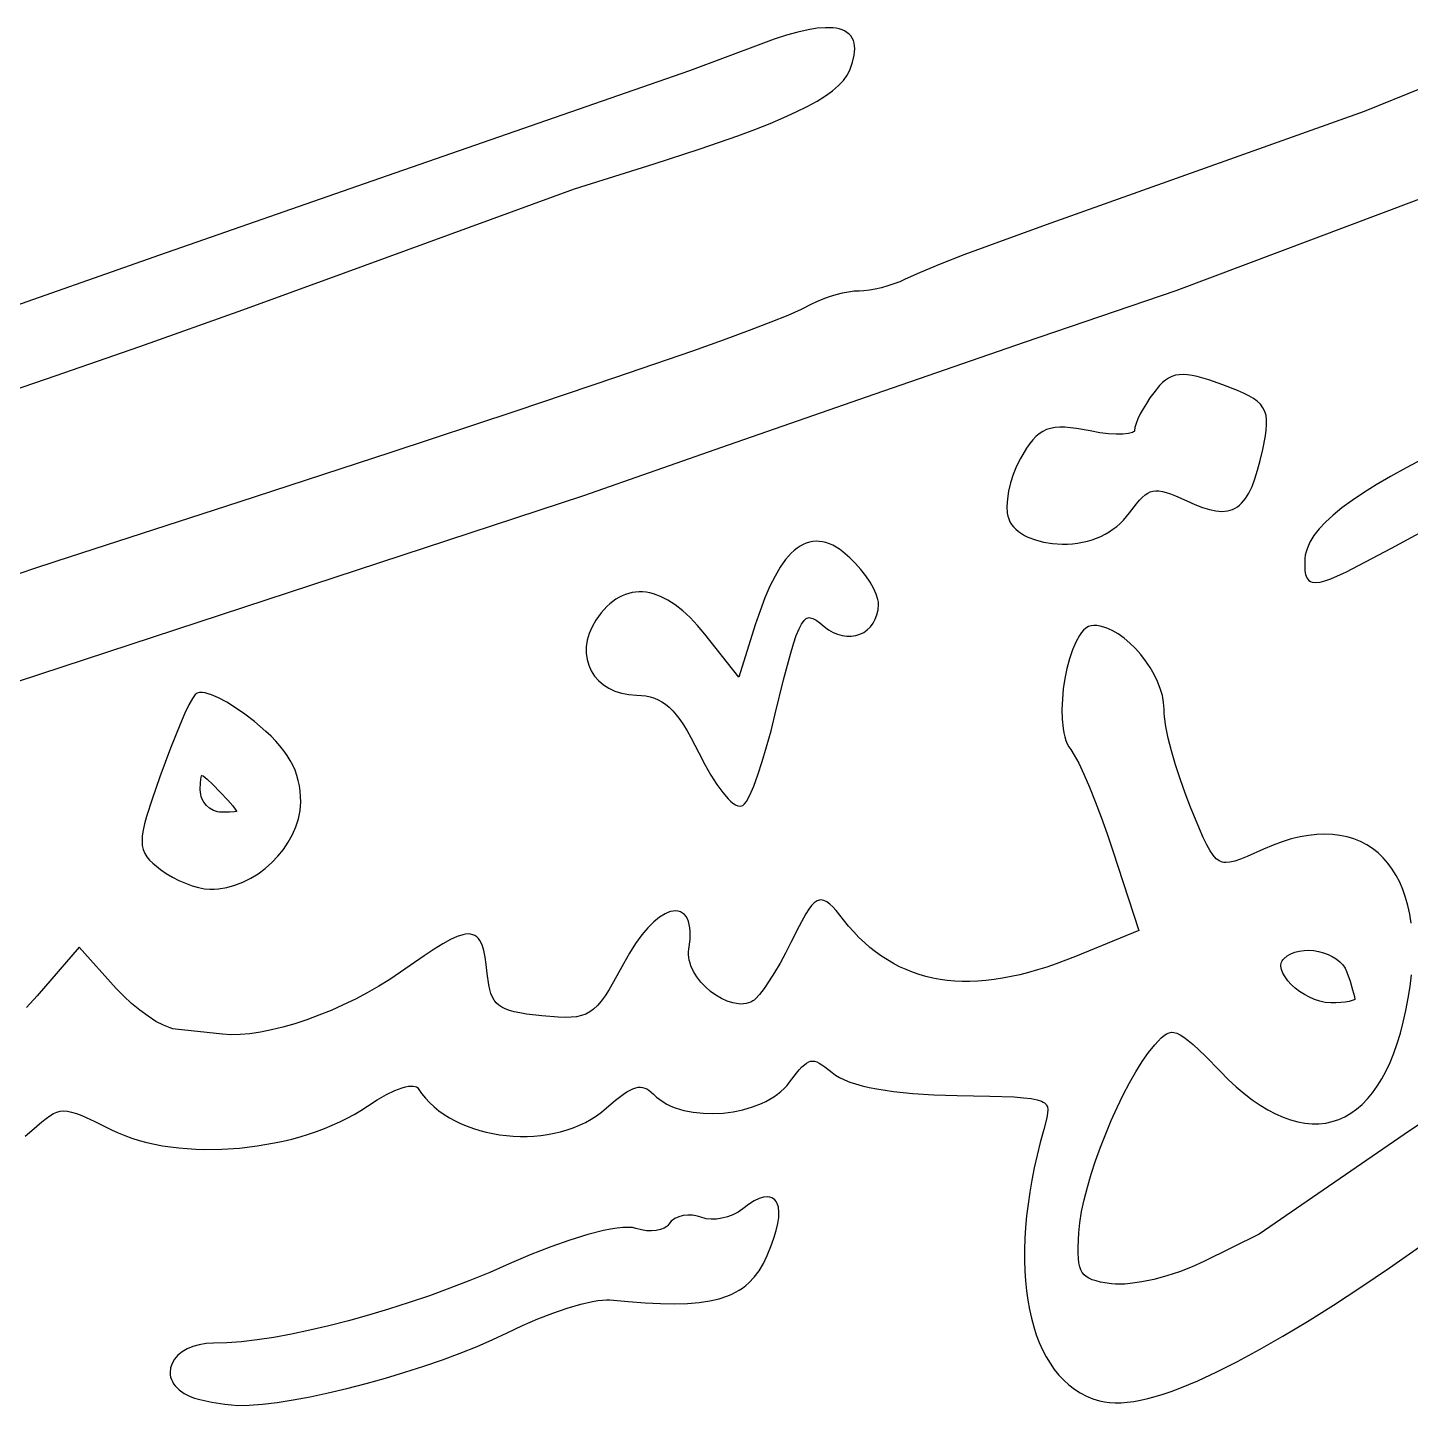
# Model space of a CAD drawing. Extents: x -592 to 638, y 287 to 852.
# Drawn here: x -205.2 to -154.2, y 503.6 to 554.4 of the extents above; entities that cross this region are included whole.
import ezdxf

# ---------------------------------------------------------------- set-up
doc = ezdxf.new("R2010")
doc.units = 0
doc.layers.add('COUCHE_1', color=18, linetype='CONTINUOUS')

msp = doc.modelspace()

# ---------------------------------------------------------------- linework, layer by layer
at = {"layer": 'COUCHE_1'}
for points in [[(-207.179, 540.571), (-204.54, 541.467), (-201.098, 542.669), (-197.299, 544.021), (-193.588, 545.364), (-185.062, 548.483), (-182.135, 549.403), (-180.465, 549.943), (-179.724, 550.196), (-179.043, 550.437), (-178.421, 550.669), (-177.856, 550.893), (-177.345, 551.108), (-176.887, 551.316), (-176.481, 551.518), (-176.123, 551.715), (-175.813, 551.908), (-175.549, 552.098), (-175.327, 552.287), (-175.148, 552.475), (-175.01, 552.666), (-174.912, 552.857), (-174.81, 553.146), (-174.749, 553.405), (-174.734, 553.527), (-174.729, 553.642), (-174.735, 553.75), (-174.753, 553.852), (-174.782, 553.947), (-174.824, 554.036), (-174.877, 554.116), (-174.942, 554.187), (-175.018, 554.249), (-175.104, 554.3), (-175.199, 554.343), (-175.303, 554.375), (-175.416, 554.4), (-175.539, 554.415), (-175.806, 554.422), (-176.111, 554.398), (-176.453, 554.343), (-176.832, 554.257), (-177.248, 554.141), (-177.703, 553.995), (-178.194, 553.818), (-180.822, 552.832), (-192.543, 548.76), (-200.375, 546.033), (-206.821, 543.775)], [(-207.313, 529.762), (-184.718, 537.168), (-179.388, 539.04), (-173.982, 540.923), (-168.466, 542.821), (-162.87, 544.73), (-142.614, 552.356)], [(-153.815, 552.192), (-155.947, 551.328), (-167.67, 547.148), (-169.802, 546.379), (-170.704, 546.043), (-171.583, 545.699), (-172.338, 545.386), (-172.868, 545.146), (-173.069, 545.055), (-173.285, 544.972), (-173.513, 544.896), (-173.745, 544.831), (-173.973, 544.778), (-174.191, 544.738), (-174.39, 544.715), (-174.567, 544.708), (-174.753, 544.7), (-174.967, 544.672), (-175.196, 544.627), (-175.434, 544.566), (-175.675, 544.492), (-175.913, 544.406), (-176.139, 544.31), (-176.345, 544.208), (-176.703, 544.03), (-177.194, 543.814), (-177.83, 543.557), (-178.621, 543.254), (-179.579, 542.902), (-180.714, 542.498), (-183.557, 541.516), (-187.237, 540.28), (-191.84, 538.76), (-197.452, 536.927), (-204.161, 534.752), (-205.098, 534.44), (-206.23, 534.049)], [(-153.762, 538.518), (-154.394, 538.185), (-154.971, 537.866), (-155.494, 537.56), (-155.967, 537.267), (-156.388, 536.984), (-156.761, 536.712), (-157.087, 536.448), (-157.366, 536.191), (-157.601, 535.941), (-157.792, 535.694), (-157.94, 535.452), (-157.999, 535.33), (-158.047, 535.209), (-158.085, 535.089), (-158.112, 534.968), (-158.129, 534.848), (-158.136, 534.729), (-158.136, 534.55), (-158.126, 534.393), (-158.102, 534.255), (-158.055, 534.134), (-157.979, 534.041), (-157.921, 534.002), (-157.856, 533.976), (-157.725, 533.959), (-157.569, 533.976), (-157.387, 534.024), (-157.172, 534.101), (-156.919, 534.209), (-156.623, 534.348), (-155.887, 534.723), (-154.933, 535.232), (-153.026, 536.265)], [(-154.208, 521.394), (-154.26, 521.729), (-154.329, 522.049), (-154.413, 522.352), (-154.514, 522.638), (-154.629, 522.908), (-154.76, 523.161), (-154.906, 523.396), (-155.067, 523.612), (-155.241, 523.81), (-155.43, 523.989), (-155.633, 524.149), (-155.849, 524.288), (-156.077, 524.407), (-156.318, 524.505), (-156.571, 524.582), (-156.835, 524.638), (-157.109, 524.671), (-157.394, 524.683), (-157.69, 524.672), (-157.994, 524.639), (-158.308, 524.583), (-158.632, 524.505), (-158.963, 524.403), (-159.304, 524.277), (-159.651, 524.129), (-160.256, 523.858), (-160.5, 523.76), (-160.712, 523.688), (-160.892, 523.646), (-161.047, 523.634), (-161.112, 523.639), (-161.174, 523.651), (-161.232, 523.671), (-161.288, 523.698), (-161.343, 523.734), (-161.397, 523.778), (-161.51, 523.904), (-161.625, 524.073), (-161.746, 524.291), (-161.875, 524.56), (-162.016, 524.88), (-162.349, 525.683), (-162.549, 526.196), (-162.734, 526.721), (-162.902, 527.244), (-163.047, 527.75), (-163.165, 528.223), (-163.254, 528.648), (-163.308, 529.01), (-163.32, 529.159), (-163.323, 529.292), (-163.337, 529.537), (-163.384, 529.793), (-163.46, 530.053), (-163.563, 530.314), (-163.69, 530.573), (-163.837, 530.826), (-164.003, 531.071), (-164.185, 531.305), (-164.379, 531.524), (-164.584, 531.726), (-164.798, 531.907), (-165.017, 532.064), (-165.239, 532.193), (-165.463, 532.292), (-165.684, 532.356), (-165.797, 532.374), (-165.911, 532.382), (-166.012, 532.37), (-166.111, 532.334), (-166.202, 532.277), (-166.288, 532.203), (-166.367, 532.113), (-166.444, 532.008), (-166.581, 531.764), (-166.704, 531.475), (-166.813, 531.149), (-166.905, 530.795), (-166.981, 530.423), (-167.038, 530.04), (-167.074, 529.656), (-167.089, 529.279), (-167.08, 528.917), (-167.046, 528.582), (-167.019, 528.424), (-166.984, 528.277), (-166.942, 528.139), (-166.891, 528.013), (-166.831, 527.898), (-166.766, 527.804), (-166.632, 527.601), (-166.469, 527.295), (-166.28, 526.895), (-166.075, 526.419), (-165.858, 525.884), (-165.637, 525.304), (-165.419, 524.695), (-165.209, 524.073), (-164.25, 521.129), (-166.589, 520.172), (-166.947, 520.03), (-167.3, 519.9), (-167.645, 519.781), (-167.985, 519.675), (-168.319, 519.581), (-168.646, 519.498), (-168.967, 519.428), (-169.282, 519.369), (-169.591, 519.323), (-169.894, 519.288), (-170.19, 519.265), (-170.481, 519.254), (-170.766, 519.254), (-171.045, 519.267), (-171.319, 519.291), (-171.586, 519.328), (-171.848, 519.376), (-172.104, 519.435), (-172.355, 519.507), (-172.6, 519.59), (-172.84, 519.686), (-173.075, 519.793), (-173.304, 519.912), (-173.529, 520.042), (-173.748, 520.185), (-173.962, 520.34), (-174.171, 520.506), (-174.375, 520.685), (-174.575, 520.876), (-174.769, 521.078), (-174.959, 521.293), (-175.145, 521.522), (-175.419, 521.863), (-175.539, 521.998), (-175.651, 522.106), (-175.76, 522.188), (-175.874, 522.241), (-175.995, 522.255), (-176.114, 522.224), (-176.222, 522.152), (-176.324, 522.048), (-176.426, 521.912), (-176.533, 521.741), (-176.778, 521.292), (-177.083, 520.683), (-177.281, 520.299), (-177.484, 519.93), (-177.688, 519.583), (-177.887, 519.269), (-178.075, 518.997), (-178.244, 518.775), (-178.388, 518.615), (-178.445, 518.563), (-178.491, 518.53), (-178.569, 518.49), (-178.653, 518.458), (-178.741, 518.436), (-178.833, 518.423), (-178.928, 518.419), (-179.024, 518.423), (-179.229, 518.458), (-179.438, 518.524), (-179.648, 518.619), (-179.854, 518.74), (-180.052, 518.884), (-180.237, 519.048), (-180.406, 519.228), (-180.554, 519.421), (-180.677, 519.622), (-180.772, 519.83), (-180.806, 519.933), (-180.833, 520.036), (-180.851, 520.14), (-180.859, 520.242), (-180.858, 520.343), (-180.847, 520.447), (-180.806, 520.797), (-180.802, 521.097), (-180.814, 521.231), (-180.835, 521.352), (-180.865, 521.46), (-180.905, 521.557), (-180.954, 521.642), (-181.014, 521.715), (-181.084, 521.773), (-181.163, 521.816), (-181.248, 521.843), (-181.338, 521.853), (-181.432, 521.848), (-181.527, 521.828), (-181.624, 521.795), (-181.726, 521.749), (-181.929, 521.624), (-182.142, 521.45), (-182.362, 521.23), (-182.586, 520.964), (-182.814, 520.654), (-183.041, 520.299), (-183.266, 519.902), (-183.631, 519.232), (-183.791, 518.96), (-183.941, 518.726), (-184.085, 518.529), (-184.224, 518.365), (-184.363, 518.233), (-184.504, 518.129), (-184.652, 518.05), (-184.812, 517.991), (-184.99, 517.952), (-185.189, 517.93), (-185.414, 517.924), (-185.667, 517.932), (-186.275, 517.982), (-186.843, 518.049), (-187.079, 518.088), (-187.287, 518.132), (-187.467, 518.182), (-187.622, 518.239), (-187.753, 518.304), (-187.862, 518.378), (-187.954, 518.462), (-188.03, 518.559), (-188.095, 518.672), (-188.149, 518.803), (-188.194, 518.954), (-188.231, 519.127), (-188.287, 519.549), (-188.322, 519.87), (-188.363, 520.152), (-188.413, 520.395), (-188.477, 520.6), (-188.56, 520.765), (-188.614, 520.837), (-188.675, 520.896), (-188.745, 520.943), (-188.823, 520.976), (-188.906, 520.996), (-188.995, 521.002), (-189.088, 520.995), (-189.188, 520.976), (-189.401, 520.906), (-189.645, 520.793), (-189.925, 520.638), (-190.245, 520.441), (-190.609, 520.201), (-191.483, 519.594), (-191.877, 519.327), (-192.288, 519.072), (-192.714, 518.829), (-193.151, 518.599), (-193.596, 518.384), (-194.046, 518.184), (-194.497, 518.002), (-194.946, 517.837), (-195.389, 517.691), (-195.824, 517.566), (-196.246, 517.462), (-196.652, 517.381), (-197.039, 517.323), (-197.403, 517.291), (-197.74, 517.284), (-198.05, 517.304), (-199.789, 517.49), (-199.884, 517.506), (-199.987, 517.535), (-200.231, 517.633), (-200.504, 517.778), (-200.797, 517.965), (-201.099, 518.186), (-201.402, 518.436), (-201.695, 518.707), (-201.971, 518.995), (-203.337, 520.518), (-204.888, 518.721), (-205.278, 518.29)], [(-153.337, 514.371), (-154.466, 513.609), (-159.819, 509.935), (-161.855, 508.922), (-162.29, 508.723), (-162.75, 508.546), (-163.223, 508.392), (-163.694, 508.265), (-164.147, 508.17), (-164.57, 508.108), (-164.764, 508.091), (-164.944, 508.084), (-165.109, 508.087), (-165.257, 508.1), (-165.666, 508.167), (-165.832, 508.206), (-165.975, 508.252), (-166.095, 508.305), (-166.193, 508.365), (-166.273, 508.435), (-166.338, 508.517), (-166.391, 508.615), (-166.432, 508.733), (-166.463, 508.874), (-166.482, 509.039), (-166.491, 509.231), (-166.491, 509.45), (-166.467, 509.977), (-166.429, 510.353), (-166.362, 510.763), (-166.268, 511.203), (-166.15, 511.666), (-166.009, 512.147), (-165.848, 512.639), (-165.67, 513.137), (-165.476, 513.634), (-165.27, 514.126), (-165.053, 514.606), (-164.828, 515.069), (-164.596, 515.508), (-164.362, 515.918), (-164.126, 516.293), (-163.893, 516.627), (-163.662, 516.916), (-163.54, 517.053), (-163.427, 517.168), (-163.324, 517.258), (-163.228, 517.322), (-163.139, 517.361), (-163.051, 517.378), (-162.958, 517.373), (-162.853, 517.344), (-162.731, 517.286), (-162.591, 517.197), (-162.431, 517.075), (-162.249, 516.92), (-161.811, 516.503), (-161.258, 515.941), (-160.957, 515.641), (-160.658, 515.366), (-160.362, 515.116), (-160.069, 514.891), (-159.78, 514.692), (-159.494, 514.518), (-159.211, 514.368), (-158.933, 514.244), (-158.659, 514.145), (-158.389, 514.071), (-158.124, 514.022), (-157.863, 513.999), (-157.608, 514.001), (-157.359, 514.028), (-157.117, 514.081), (-156.881, 514.159), (-156.652, 514.262), (-156.432, 514.389), (-156.22, 514.541), (-156.017, 514.717), (-155.822, 514.917), (-155.637, 515.14), (-155.46, 515.386), (-155.293, 515.656), (-155.136, 515.949), (-154.988, 516.264), (-154.85, 516.602), (-154.722, 516.963), (-154.605, 517.347), (-154.497, 517.753), (-154.401, 518.181), (-154.315, 518.632), (-154.247, 519.069), (-154.197, 519.493)], [(-205.326, 513.55), (-205.083, 513.752), (-204.714, 514.075), (-204.559, 514.199), (-204.417, 514.3), (-204.285, 514.376), (-204.16, 514.43), (-204.037, 514.462), (-203.909, 514.474), (-203.771, 514.466), (-203.616, 514.436), (-203.442, 514.384), (-203.244, 514.31), (-202.761, 514.091), (-202.14, 513.781), (-201.903, 513.669), (-201.653, 513.566), (-201.393, 513.472), (-201.124, 513.389), (-200.846, 513.315), (-200.561, 513.25), (-200.268, 513.195), (-199.969, 513.149), (-199.664, 513.112), (-199.353, 513.085), (-199.039, 513.067), (-198.72, 513.057), (-198.077, 513.065), (-197.427, 513.108), (-196.776, 513.185), (-196.132, 513.296), (-195.813, 513.365), (-195.499, 513.441), (-195.188, 513.526), (-194.883, 513.619), (-194.583, 513.72), (-194.29, 513.83), (-194.003, 513.947), (-193.725, 514.072), (-193.456, 514.205), (-193.195, 514.347), (-192.945, 514.496), (-192.708, 514.651), (-192.344, 514.887), (-192.006, 515.08), (-191.697, 515.227), (-191.423, 515.33), (-191.303, 515.363), (-191.194, 515.384), (-191.098, 515.394), (-191.016, 515.393), (-190.949, 515.381), (-190.898, 515.362), (-190.861, 515.337), (-190.829, 515.298), (-190.707, 515.121), (-190.566, 514.946), (-190.412, 514.782), (-190.245, 514.627), (-190.066, 514.482), (-189.877, 514.348), (-189.678, 514.223), (-189.47, 514.109), (-189.253, 514.005), (-189.03, 513.911), (-188.799, 513.828), (-188.563, 513.754), (-188.322, 513.692), (-188.077, 513.639), (-187.829, 513.598), (-187.578, 513.567), (-187.326, 513.546), (-187.072, 513.536), (-186.819, 513.538), (-186.566, 513.55), (-186.315, 513.573), (-186.066, 513.607), (-185.82, 513.653), (-185.579, 513.71), (-185.342, 513.778), (-185.111, 513.858), (-184.886, 513.95), (-184.668, 514.053), (-184.459, 514.169), (-184.258, 514.296), (-184.067, 514.436), (-183.89, 514.586), (-183.554, 514.879), (-183.265, 515.098), (-183.137, 515.181), (-183.019, 515.247), (-182.911, 515.296), (-182.811, 515.329), (-182.719, 515.347), (-182.634, 515.352), (-182.554, 515.343), (-182.477, 515.321), (-182.399, 515.286), (-182.32, 515.236), (-182.24, 515.172), (-182.154, 515.089), (-182.046, 514.988), (-181.926, 514.893), (-181.796, 514.806), (-181.657, 514.728), (-181.511, 514.658), (-181.358, 514.596), (-181.198, 514.543), (-181.031, 514.497), (-180.688, 514.428), (-180.328, 514.389), (-179.96, 514.38), (-179.588, 514.399), (-179.217, 514.446), (-178.854, 514.521), (-178.503, 514.623), (-178.171, 514.752), (-178.012, 514.827), (-177.861, 514.908), (-177.716, 514.996), (-177.58, 515.091), (-177.453, 515.193), (-177.334, 515.301), (-177.227, 515.416), (-177.132, 515.536), (-176.885, 515.863), (-176.778, 515.991), (-176.679, 516.097), (-176.589, 516.18), (-176.506, 516.242), (-176.43, 516.283), (-176.359, 516.306), (-176.289, 516.314), (-176.216, 516.306), (-176.135, 516.283), (-176.044, 516.241), (-175.943, 516.181), (-175.832, 516.103), (-175.566, 515.888), (-175.44, 515.793), (-175.288, 515.703), (-175.114, 515.619), (-174.918, 515.542), (-174.701, 515.47), (-174.462, 515.403), (-174.202, 515.343), (-173.92, 515.287), (-173.297, 515.193), (-172.593, 515.121), (-171.812, 515.072), (-170.957, 515.045), (-169.753, 515.023), (-168.855, 514.99), (-168.51, 514.964), (-168.228, 514.93), (-168.007, 514.887), (-167.839, 514.833), (-167.779, 514.804), (-167.73, 514.773), (-167.691, 514.74), (-167.662, 514.706), (-167.64, 514.669), (-167.626, 514.631), (-167.61, 514.523), (-167.617, 514.389), (-167.648, 514.223), (-167.762, 513.793), (-167.891, 513.318), (-168.007, 512.847), (-168.109, 512.384), (-168.199, 511.927), (-168.276, 511.478), (-168.34, 511.037), (-168.391, 510.605), (-168.429, 510.181), (-168.455, 509.766), (-168.468, 509.361), (-168.469, 508.966), (-168.457, 508.582), (-168.433, 508.208), (-168.397, 507.846), (-168.349, 507.496), (-168.288, 507.158), (-168.215, 506.832), (-168.13, 506.52), (-168.034, 506.221), (-167.925, 505.936), (-167.804, 505.666), (-167.671, 505.41), (-167.527, 505.17), (-167.371, 504.946), (-167.203, 504.737), (-167.023, 504.546), (-166.831, 504.372), (-166.628, 504.217), (-166.413, 504.08), (-166.188, 503.962), (-165.951, 503.863), (-165.703, 503.785), (-165.522, 503.745), (-165.329, 503.721), (-165.124, 503.71), (-164.907, 503.714), (-164.679, 503.732), (-164.438, 503.765), (-164.186, 503.811), (-163.922, 503.871), (-163.646, 503.945), (-163.357, 504.033), (-163.057, 504.135), (-162.744, 504.251), (-162.082, 504.523), (-161.371, 504.851), (-160.61, 505.234), (-159.8, 505.673), (-158.94, 506.166), (-158.031, 506.715), (-157.072, 507.319), (-156.064, 507.979), (-155.006, 508.693), (-153.898, 509.463)]]:
    msp.add_lwpolyline(points, dxfattribs=at)
for points in [[(-168.469, 535.7), (-168.343, 535.637), (-168.069, 535.531), (-167.763, 535.452), (-167.432, 535.401), (-167.08, 535.379), (-166.885, 535.381), (-166.695, 535.392), (-166.509, 535.414), (-166.328, 535.445), (-166.152, 535.485), (-165.98, 535.535), (-165.814, 535.594), (-165.653, 535.663), (-165.498, 535.741), (-165.349, 535.828), (-165.206, 535.924), (-165.069, 536.029), (-164.94, 536.142), (-164.818, 536.264), (-164.702, 536.395), (-164.597, 536.532), (-164.343, 536.864), (-164.231, 536.994), (-164.125, 537.102), (-164.024, 537.189), (-163.926, 537.254), (-163.83, 537.301), (-163.731, 537.33), (-163.627, 537.343), (-163.512, 537.34), (-163.384, 537.321), (-163.241, 537.284), (-163.081, 537.231), (-162.903, 537.16), (-162.479, 536.969), (-162.182, 536.835), (-161.905, 536.728), (-161.649, 536.649), (-161.412, 536.601), (-161.191, 536.585), (-160.987, 536.604), (-160.887, 536.627), (-160.794, 536.66), (-160.704, 536.703), (-160.619, 536.755), (-160.538, 536.817), (-160.46, 536.889), (-160.321, 537.056), (-160.194, 537.261), (-160.078, 537.503), (-159.971, 537.782), (-159.871, 538.101), (-159.775, 538.46), (-159.683, 538.862), (-159.584, 539.366), (-159.553, 539.583), (-159.538, 539.779), (-159.54, 539.957), (-159.562, 540.121), (-159.606, 540.271), (-159.675, 540.409), (-159.769, 540.534), (-159.887, 540.647), (-160.029, 540.752), (-160.196, 540.85), (-160.39, 540.947), (-160.613, 541.044), (-161.15, 541.251), (-161.668, 541.432), (-162.095, 541.556), (-162.283, 541.597), (-162.455, 541.623), (-162.614, 541.633), (-162.762, 541.626), (-162.9, 541.602), (-163.031, 541.561), (-163.153, 541.501), (-163.269, 541.425), (-163.38, 541.333), (-163.489, 541.224), (-163.705, 540.962), (-163.845, 540.767), (-163.976, 540.568), (-164.094, 540.37), (-164.199, 540.177), (-164.286, 539.994), (-164.353, 539.827), (-164.398, 539.678), (-164.414, 539.565), (-164.418, 539.544), (-164.426, 539.533), (-164.45, 539.514), (-164.491, 539.493), (-164.636, 539.454), (-164.837, 539.432), (-165.087, 539.429), (-165.376, 539.448), (-165.697, 539.487), (-166.043, 539.549), (-166.552, 539.641), (-166.776, 539.67), (-166.981, 539.687), (-167.169, 539.689), (-167.343, 539.676), (-167.505, 539.646), (-167.655, 539.599), (-167.795, 539.534), (-167.926, 539.449), (-168.049, 539.346), (-168.166, 539.224), (-168.278, 539.083), (-168.39, 538.921), (-168.619, 538.539), (-168.763, 538.251), (-168.885, 537.948), (-168.984, 537.641), (-169.057, 537.336), (-169.102, 537.043), (-169.119, 536.768), (-169.104, 536.523), (-169.083, 536.409), (-169.052, 536.306), (-169.006, 536.202), (-168.946, 536.103), (-168.873, 536.011), (-168.788, 535.924), (-168.692, 535.843), (-168.585, 535.768)], [(-184.329, 530.514), (-184.18, 530.343), (-184.004, 530.191), (-183.803, 530.062), (-183.579, 529.957), (-183.333, 529.879), (-183.066, 529.829), (-182.784, 529.809), (-182.601, 529.8), (-182.432, 529.779), (-182.274, 529.746), (-182.123, 529.7), (-181.98, 529.639), (-181.841, 529.563), (-181.706, 529.47), (-181.574, 529.36), (-181.443, 529.23), (-181.312, 529.079), (-181.181, 528.907), (-181.048, 528.712), (-180.912, 528.494), (-180.774, 528.251), (-180.482, 527.686), (-180.26, 527.256), (-180.035, 526.863), (-179.814, 526.516), (-179.602, 526.222), (-179.405, 525.989), (-179.311, 525.896), (-179.222, 525.821), (-179.135, 525.763), (-179.048, 525.725), (-178.954, 525.712), (-178.864, 525.739), (-178.793, 525.802), (-178.729, 525.888), (-178.601, 526.125), (-178.459, 526.457), (-178.305, 526.872), (-178.144, 527.359), (-177.981, 527.905), (-177.818, 528.495), (-177.663, 529.116), (-177.357, 530.371), (-177.103, 531.325), (-176.991, 531.697), (-176.886, 532.003), (-176.786, 532.248), (-176.691, 532.432), (-176.6, 532.56), (-176.56, 532.601), (-176.52, 532.632), (-176.483, 532.652), (-176.447, 532.663), (-176.41, 532.668), (-176.373, 532.665), (-176.273, 532.636), (-176.156, 532.572), (-176.019, 532.475), (-175.86, 532.345), (-175.7, 532.223), (-175.533, 532.124), (-175.363, 532.051), (-175.192, 532.003), (-175.023, 531.98), (-174.857, 531.981), (-174.696, 532.005), (-174.543, 532.053), (-174.4, 532.123), (-174.269, 532.215), (-174.153, 532.327), (-174.053, 532.459), (-173.972, 532.609), (-173.911, 532.775), (-173.871, 532.958), (-173.856, 533.156), (-173.861, 533.243), (-173.878, 533.337), (-173.94, 533.534), (-174.038, 533.748), (-174.167, 533.975), (-174.322, 534.207), (-174.501, 534.439), (-174.698, 534.665), (-174.911, 534.878), (-175.165, 535.095), (-175.293, 535.187), (-175.418, 535.266), (-175.544, 535.334), (-175.668, 535.389), (-175.792, 535.432), (-175.916, 535.462), (-176.038, 535.479), (-176.16, 535.483), (-176.281, 535.474), (-176.401, 535.451), (-176.518, 535.415), (-176.633, 535.367), (-176.746, 535.305), (-176.857, 535.231), (-176.965, 535.145), (-177.071, 535.046), (-177.176, 534.935), (-177.279, 534.812), (-177.478, 534.532), (-177.671, 534.202), (-177.86, 533.824), (-178.044, 533.397), (-178.224, 532.921), (-178.401, 532.397), (-179.011, 530.474), (-180.257, 532.053), (-180.53, 532.38), (-180.804, 532.67), (-181.078, 532.922), (-181.351, 533.135), (-181.622, 533.311), (-181.892, 533.447), (-182.158, 533.543), (-182.293, 533.577), (-182.425, 533.6), (-182.556, 533.613), (-182.686, 533.616), (-182.815, 533.608), (-182.942, 533.59), (-183.067, 533.561), (-183.19, 533.522), (-183.311, 533.472), (-183.429, 533.413), (-183.545, 533.343), (-183.658, 533.263), (-183.769, 533.173), (-183.877, 533.072), (-184.082, 532.844), (-184.277, 532.574), (-184.418, 532.328), (-184.524, 532.081), (-184.595, 531.835), (-184.632, 531.592), (-184.634, 531.356), (-184.604, 531.127), (-184.543, 530.909), (-184.451, 530.704)], [(-201.009, 524.618), (-201.02, 524.432), (-201.009, 524.264), (-200.975, 524.111), (-200.919, 523.972), (-200.84, 523.845), (-200.74, 523.726), (-200.622, 523.611), (-200.332, 523.377), (-200.124, 523.233), (-199.897, 523.098), (-199.658, 522.977), (-199.414, 522.87), (-199.171, 522.78), (-198.937, 522.712), (-198.716, 522.667), (-198.518, 522.649), (-198.36, 522.651), (-198.203, 522.663), (-197.896, 522.712), (-197.593, 522.796), (-197.297, 522.911), (-197.011, 523.054), (-196.737, 523.224), (-196.477, 523.417), (-196.233, 523.632), (-196.009, 523.867), (-195.805, 524.118), (-195.625, 524.385), (-195.471, 524.664), (-195.346, 524.954), (-195.252, 525.252), (-195.192, 525.555), (-195.175, 525.71), (-195.167, 525.864), (-195.17, 526.071), (-195.185, 526.272), (-195.213, 526.469), (-195.254, 526.662), (-195.308, 526.851), (-195.376, 527.037), (-195.459, 527.221), (-195.555, 527.402), (-195.666, 527.581), (-195.792, 527.759), (-195.933, 527.936), (-196.089, 528.113), (-196.261, 528.291), (-196.449, 528.471), (-196.872, 528.835), (-197.224, 529.105), (-197.566, 529.343), (-197.892, 529.545), (-198.193, 529.706), (-198.461, 529.822), (-198.583, 529.863), (-198.695, 529.89), (-198.798, 529.904), (-198.894, 529.902), (-198.983, 529.879), (-199.058, 529.829), (-199.162, 529.681), (-199.287, 529.451), (-199.435, 529.142), (-199.602, 528.764), (-199.974, 527.849), (-200.361, 526.802), (-200.647, 525.975), (-200.852, 525.33), (-200.925, 525.062), (-200.977, 524.827)], [(-198.86, 526.588), (-198.841, 526.778), (-198.827, 526.831), (-198.818, 526.85), (-198.81, 526.849), (-198.769, 526.828), (-198.622, 526.713), (-198.411, 526.513), (-198.133, 526.229), (-197.857, 525.941), (-197.665, 525.724), (-197.555, 525.573), (-197.535, 525.532), (-197.534, 525.524), (-197.553, 525.515), (-197.607, 525.503), (-197.797, 525.49), (-198.072, 525.491), (-198.157, 525.496), (-198.238, 525.51), (-198.315, 525.531), (-198.386, 525.558), (-198.525, 525.636), (-198.642, 525.736), (-198.738, 525.857), (-198.811, 525.997), (-198.836, 526.07), (-198.855, 526.148), (-198.866, 526.228), (-198.869, 526.314)], [(-158.972, 520.007), (-158.944, 520.05), (-158.907, 520.091), (-158.786, 520.19), (-158.649, 520.269), (-158.497, 520.33), (-158.333, 520.372), (-158.16, 520.395), (-157.981, 520.4), (-157.8, 520.388), (-157.62, 520.358), (-157.444, 520.312), (-157.274, 520.25), (-157.116, 520.173), (-156.971, 520.082), (-156.842, 519.978), (-156.732, 519.862), (-156.644, 519.736), (-156.579, 519.596), (-156.462, 519.258), (-156.366, 518.946), (-156.303, 518.701), (-156.286, 518.589), (-156.309, 518.573), (-156.385, 518.543), (-156.497, 518.515), (-156.638, 518.492), (-156.801, 518.474), (-156.983, 518.465), (-157.176, 518.464), (-157.374, 518.48), (-157.571, 518.521), (-157.768, 518.584), (-157.961, 518.667), (-158.146, 518.767), (-158.322, 518.882), (-158.484, 519.007), (-158.629, 519.14), (-158.755, 519.279), (-158.859, 519.418), (-158.937, 519.556), (-158.988, 519.687), (-159.011, 519.81), (-159.011, 519.862), (-159.005, 519.914), (-158.992, 519.962)], [(-199.241, 503.946), (-199.079, 503.886), (-198.887, 503.83), (-198.444, 503.732), (-197.96, 503.658), (-197.718, 503.634), (-197.487, 503.62), (-197.067, 503.623), (-196.581, 503.658), (-196.038, 503.724), (-195.446, 503.818), (-194.814, 503.937), (-194.149, 504.08), (-193.459, 504.244), (-192.754, 504.427), (-192.041, 504.627), (-191.329, 504.84), (-190.626, 505.066), (-189.941, 505.301), (-189.282, 505.544), (-188.658, 505.793), (-188.076, 506.044), (-187.548, 506.296), (-186.99, 506.562), (-186.425, 506.804), (-185.868, 507.019), (-185.334, 507.202), (-184.84, 507.347), (-184.4, 507.449), (-184.208, 507.483), (-184.036, 507.504), (-183.888, 507.512), (-183.763, 507.507), (-183.088, 507.445), (-182.465, 507.399), (-181.895, 507.373), (-181.375, 507.366), (-180.901, 507.379), (-180.47, 507.414), (-180.08, 507.471), (-179.727, 507.551), (-179.411, 507.656), (-179.263, 507.719), (-179.124, 507.788), (-178.992, 507.863), (-178.868, 507.945), (-178.75, 508.035), (-178.639, 508.132), (-178.438, 508.343), (-178.259, 508.583), (-178.1, 508.85), (-177.959, 509.145), (-177.822, 509.478), (-177.712, 509.785), (-177.628, 510.065), (-177.569, 510.32), (-177.536, 510.547), (-177.527, 510.748), (-177.546, 510.923), (-177.592, 511.068), (-177.63, 511.135), (-177.676, 511.192), (-177.731, 511.238), (-177.793, 511.273), (-177.862, 511.296), (-177.939, 511.307), (-178.091, 511.296), (-178.261, 511.244), (-178.446, 511.156), (-178.648, 511.029), (-178.864, 510.868), (-179.037, 510.748), (-179.224, 510.65), (-179.424, 510.572), (-179.629, 510.517), (-179.832, 510.486), (-180.026, 510.479), (-180.207, 510.498), (-180.285, 510.517), (-180.365, 510.544), (-180.536, 510.599), (-180.716, 510.63), (-180.893, 510.635), (-181.064, 510.616), (-181.225, 510.573), (-181.371, 510.505), (-181.497, 510.413), (-181.589, 510.303), (-181.625, 510.255), (-181.661, 510.22), (-181.765, 510.152), (-181.895, 510.101), (-182.05, 510.067), (-182.223, 510.052), (-182.408, 510.059), (-182.6, 510.088), (-182.8, 510.143), (-182.931, 510.172), (-183.096, 510.183), (-183.286, 510.176), (-183.5, 510.153), (-183.739, 510.115), (-184, 510.062), (-184.582, 509.914), (-185.235, 509.713), (-185.945, 509.463), (-186.697, 509.169), (-187.476, 508.834), (-188.192, 508.522), (-188.923, 508.223), (-189.667, 507.936), (-190.417, 507.663), (-191.171, 507.406), (-191.923, 507.164), (-192.669, 506.94), (-193.404, 506.735), (-194.125, 506.55), (-194.826, 506.386), (-195.504, 506.245), (-196.153, 506.127), (-196.77, 506.033), (-197.349, 505.965), (-197.886, 505.925), (-198.381, 505.912), (-198.657, 505.898), (-198.916, 505.857), (-199.15, 505.79), (-199.359, 505.701), (-199.542, 505.591), (-199.696, 505.465), (-199.821, 505.323), (-199.912, 505.168), (-199.969, 505.003), (-199.987, 504.836), (-199.98, 504.747), (-199.964, 504.661), (-199.938, 504.577), (-199.901, 504.494), (-199.854, 504.413), (-199.796, 504.336), (-199.729, 504.261), (-199.65, 504.189), (-199.466, 504.059)]]:
    msp.add_lwpolyline(points, close=True, dxfattribs=at)

doc.saveas('drawing.dxf')
